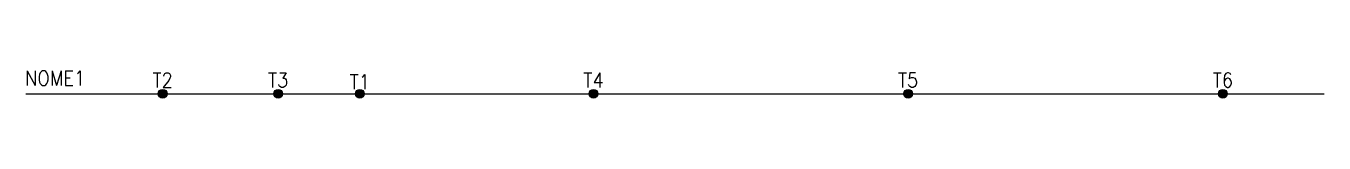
# Model space of a CAD drawing. Header units: millimetres. Extents: x 885 to 1062, y 1021 to 1025.
import ezdxf
from ezdxf.enums import TextEntityAlignment as Align

# ---------------------------------------------------------------- set-up
doc = ezdxf.new("R2010")
doc.units = ezdxf.units.MM
doc.styles.add('ROMANS', font='romans.shx')

msp = doc.modelspace()

# ---------------------------------------------------------------- hatches: boundary and pattern name
h = msp.add_hatch(color=256)
h.dxf.hatch_style = 1
h.paths.add_polyline_path([(904.11, 1021.46, 1), (902.91, 1021.46, 1)])
h = msp.add_hatch(color=256)
h.dxf.hatch_style = 1
h.paths.add_polyline_path([(919.91, 1021.46, 1), (918.71, 1021.46, 1)])
h = msp.add_hatch(color=256)
h.dxf.hatch_style = 1
h.paths.add_polyline_path([(931.07, 1021.46, 1), (929.87, 1021.46, 1)])
h = msp.add_hatch(color=256)
h.dxf.hatch_style = 1
h.paths.add_polyline_path([(963.04, 1021.46, 1), (961.84, 1021.46, 1)])
h = msp.add_hatch(color=256)
h.dxf.hatch_style = 1
h.paths.add_polyline_path([(1006.06, 1021.46, 1), (1004.86, 1021.46, 1)])
h = msp.add_hatch(color=256)
h.dxf.hatch_style = 1
h.paths.add_polyline_path([(1049.13, 1021.46, 1), (1047.93, 1021.46, 1)])

# ---------------------------------------------------------------- linework, layer by layer
at = {"color": 7}
msp.add_line((884.81, 1021.46), (1062.36, 1021.46), dxfattribs=at)
for centre in [(903.51, 1021.46), (919.31, 1021.46), (930.47, 1021.46), (962.44, 1021.46), (1005.46, 1021.46), (1048.53, 1021.46)]:
    msp.add_circle(centre, 0.6)

# ---------------------------------------------------------------- texts
at = {"style": 'ROMANS', "width": 0.9}
msp.add_attdef('NOME1', (884.68, 1022.58), '', height=2, dxfattribs=at)
at = {"style": 'ROMANS', "width": 0.9, "flags": 1}
for tag, p in [('T2', (903.51, 1022.33)), ('T3', (919.31, 1022.33)), ('T1', (930.47, 1022.08)), ('T4', (962.44, 1022.33)), ('T5', (1005.46, 1022.33)), ('T6', (1048.53, 1022.33))]:
    msp.add_attdef(tag, text='', height=2, dxfattribs=at).set_placement(p, align=Align.CENTER)

doc.saveas('drawing.dxf')
